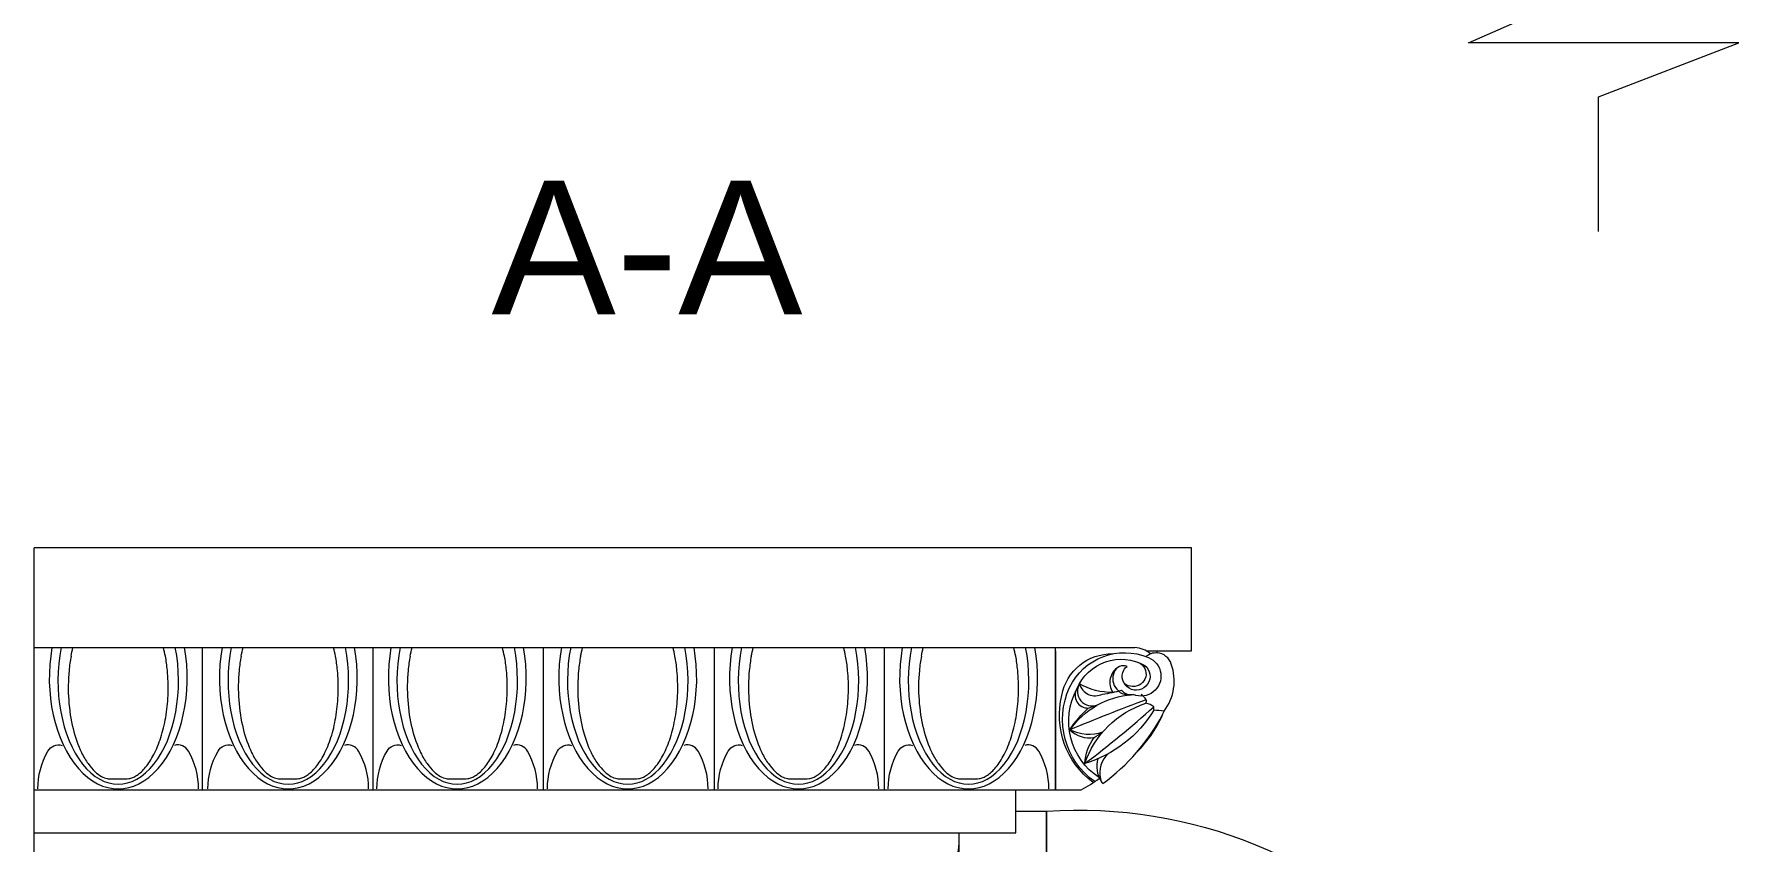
# Model space of a CAD drawing. Header units: millimetres. Extents: x 542654 to 551203, y 315718 to 321804.
# Drawn here: x 550480.6 to 550959.1, y 320534.2 to 320760.9 of the extents above; entities that cross this region are included whole.
import ezdxf

# ---------------------------------------------------------------- set-up
doc = ezdxf.new("R2010")
doc.units = ezdxf.units.MM
doc.layers.add('cad-block.com', color=250, linetype='Continuous')
doc.styles.get("Standard").update_dxf_attribs({"font": 'arial.ttf'})

msp = doc.modelspace()

# ---------------------------------------------------------------- linework, layer by layer
at = {"layer": 'cad-block.com', "color": 18, "lineweight": 15, "true_color": 0x000000}
for points in [[(550919.74, 320705.55), (550919.74, 320743.29), (550959.1, 320758.51), (550883.2, 320758.51), (550919.74, 320774.57), (550919.74, 321437.95)], [(550480.63, 320122.58), (550480.63, 320616.76)], [(550805.45, 320616.76), (550480.63, 320616.76)], [(550792.76, 320587.82), (550805.45, 320587.82), (550805.45, 320616.76)], [(550480.63, 320588.76), (550789.55, 320588.76)], [(550527.9, 320548.82), (550527.9, 320588.76)], [(550575.79, 320548.82), (550575.79, 320588.76)], [(550623.64, 320548.82), (550623.64, 320588.76)], [(550671.55, 320548.82), (550671.55, 320588.76)], [(550719.28, 320548.82), (550719.28, 320588.76)], [(550767.26, 320548.82), (550767.26, 320588.76)], [(550767.35, 320548.82), (550767.35, 320587.82)], [(550767.35, 320548.82), (550767.35, 320587.3)], [(550795.85, 320587.3), (550795.85, 320587.82)], [(550480.63, 320536.81), (550756.21, 320536.81), (550756.21, 320548.82)], [(550756.21, 320542.81), (550764.79, 320542.81), (550764.79, 320177.6), (550740.27, 320177.56), (550740.27, 320536.76)]]:
    msp.add_lwpolyline(points, dxfattribs=at)
for points in [[(550491, 320586.35, -0.004555), (550491.55, 320588.76, -0.004555)], [(550517.49, 320586.35, 0.004555), (550516.94, 320588.76, 0.004555)], [(550538.73, 320586.35, -0.004555), (550539.28, 320588.76, -0.004555)], [(550565.22, 320586.35, 0.004555), (550564.67, 320588.76, 0.004555)], [(550586.15, 320586.35, -0.004555), (550586.7, 320588.76, -0.004555)], [(550612.65, 320586.35, 0.004555), (550612.09, 320588.76, 0.004555)], [(550634.01, 320586.35, -0.004555), (550634.56, 320588.76, -0.004555)], [(550660.5, 320586.35, 0.004555), (550659.95, 320588.76, 0.004555)], [(550681.91, 320586.35, -0.004555), (550682.46, 320588.76, -0.004555)], [(550708.4, 320586.35, 0.004555), (550707.85, 320588.76, 0.004555)], [(550729.65, 320586.35, -0.004555), (550730.2, 320588.76, -0.004555)], [(550756.14, 320586.35, 0.004555), (550755.59, 320588.76, 0.004555)], [(550778.3, 320551.16, -0.362063), (550771.25, 320577.54, -0.402886), (550793.37, 320585.95, -1.008251), (550789.16, 320575.58, -1.663324)], [(550793.95, 320587.03, 0.151956), (550789.55, 320588.76)], [(550792.71, 320586.21, -0.242187), (550795.85, 320587.3, -2.771797)], [(550799.8, 320584.1, 0.302528), (550795.85, 320587.3, 0.368196)], [(550769.08, 320575.33, -0.369432), (550783.41, 320587, 35.014414)], [(550779.63, 320552.21, -0.392642), (550773.32, 320577.19, -0.449158), (550792.35, 320583.77, -2.136045), (550792.35, 320583.77, -2.157875)], [(550784.98, 320583.29, 0.426448), (550783.36, 320576.18, -5.120728)], [(550792.35, 320583.77, -2.1), (550786.43, 320582.46, -0.16202), (550787.44, 320583.48, 0.411912), (550783.75, 320581.87, 0.622436), (550789.16, 320575.58, 2.64123)], [(550790.61, 320584.59, -0.837338), (550788.95, 320577.84, -0.175874), (550786.59, 320578.68, 30.615089)], [(550797.78, 320570.92, 0.252245), (550799.8, 320584.1, 1.55439)], [(550783.36, 320576.18, -0.139383), (550774.01, 320578.61, 0.714805), (550779.12, 320572.67, -19.491564)], [(550774.01, 320578.61, 0.47574), (550780.51, 320575.73, 0.049249), (550785.78, 320576.83, 6.525653)], [(550777.79, 320550.95, -0.301421), (550769.08, 320575.33, 64.216308)], [(550780.53, 320565.03, -0.209356), (550771.34, 320565.67, -0.224027), (550788.73, 320575.55, -1.675529)], [(550792.78, 320574.13, 0.009982), (550771.34, 320565.67, 1.491744)], [(550773.32, 320577.19, 0.60065), (550776.5, 320571.79, 12.826416)], [(550794.9, 320571.18, -0.186545), (550775.53, 320556.23, -0.237086), (550792.69, 320573.12, 10.917586)], [(550783.36, 320576.18, 0.033734), (550785.78, 320576.83, 0.271828), (550789.02, 320575.59, 2.966876)], [(550792.69, 320573.12, 0.162385), (550792.78, 320574.13, 0.093288), (550791.32, 320575.58, 2.08851)], [(550797.78, 320570.92, 0.011655), (550794.9, 320571.18, 0.030515), (550794.87, 320572.13, 0.103531), (550792.69, 320573.12, 1.249098)], [(550771.34, 320565.67, -0.065185), (550776.5, 320571.79), (550779.12, 320572.67)], [(550775.53, 320556.23, 0.023314), (550794.87, 320572.13, 4.801302)], [(550782.15, 320558.99, 0.276781), (550779.9, 320551.95, 0.150188), (550780.59, 320550.58, 0.110994), (550797.36, 320569.91, 10.697262)], [(550771.34, 320565.67, 0.246553), (550778.16, 320563.53, 17.165638)], [(550775.53, 320556.23, -0.145606), (550778.16, 320563.53, -0.024567), (550780.53, 320565.03, 3.785371)], [(550481.7, 320549.09, -0.133513), (550484.53, 320559.68, -0.353138), (550488.48, 320561.32, -0.973296)], [(550526.79, 320549.09, 0.133513), (550523.96, 320559.68, 0.353138), (550520.01, 320561.32, 0.973296)], [(550529.44, 320549.09, -0.133513), (550532.26, 320559.68, -0.353138), (550536.21, 320561.32, -0.973296)], [(550574.52, 320549.09, 0.133513), (550571.7, 320559.68, 0.353138), (550567.74, 320561.32, 0.973296)], [(550576.86, 320549.09, -0.133513), (550579.68, 320559.68, -0.353138), (550583.63, 320561.32, -0.973296)], [(550621.94, 320549.09, 0.133513), (550619.12, 320559.68, 0.353138), (550615.17, 320561.32, 0.973296)], [(550624.71, 320549.09, -0.133513), (550627.53, 320559.68, -0.353138), (550631.48, 320561.32, -0.973296)], [(550669.79, 320549.09, 0.133513), (550666.97, 320559.68, 0.353138), (550663.02, 320561.32, 0.973296)], [(550672.62, 320549.09, -0.133513), (550675.44, 320559.68, -0.353138), (550679.39, 320561.32, -0.973296)], [(550717.7, 320549.09, 0.133513), (550714.88, 320559.68, 0.353138), (550710.93, 320561.32, 0.973296)], [(550720.35, 320549.09, -0.133513), (550723.18, 320559.68, -0.353138), (550727.13, 320561.32, -0.973296)], [(550765.44, 320549.09, 0.133513), (550762.62, 320559.68, 0.353138), (550758.66, 320561.32, 0.973296)], [(550780.2, 320551.11, -0.209678), (550779.28, 320557.59, -6.514822)], [(550480.63, 320548.82), (550774.53, 320548.82, 0.034658), (550779.67, 320552.11, 0.034658)], [(550764.79, 320542.81, -0.231854), (550871.93, 320499.23, -0.159994), (550918.3, 320378.2, -0.069072), (550909.88, 320284.12, -0.118638), (550869.46, 320203.23, -0.097697), (550846.36, 320184.68, -0.157319), (550812.67, 320178.91, -0.170048), (550794.89, 320188.16, -0.108692), (550775.86, 320220.05, -0.06477), (550764.79, 320284.08), (550764.79, 320542.81)], [(550734.34, 320515.96, 0.154732), (550740.27, 320536.81, -12.521731)]]:
    msp.add_lwpolyline(points, format="xyb", dxfattribs=at)
for centre, major_axis, ratio, start_param, end_param in [((550504.25, 320580.18), (0, 31.09), 0.622407, 1.291316, 4.991869), ((550504.25, 320579.42), (0, 29), 0.583332, 1.243132, 5.040053), ((550551.98, 320580.18), (0, 31.09), 0.622407, 1.291316, 4.991869), ((550551.98, 320579.42), (0, 29), 0.583332, 1.243132, 5.040053), ((550599.4, 320580.18), (0, 31.09), 0.622407, 1.291316, 4.991869), ((550599.4, 320579.42), (0, 29), 0.583332, 1.243132, 5.040053), ((550647.25, 320580.18), (0, 31.09), 0.622407, 1.291316, 4.991869), ((550647.25, 320579.42), (0, 29), 0.583332, 1.243132, 5.040053), ((550695.16, 320580.18), (0, 31.09), 0.622407, 1.291316, 4.991869), ((550695.16, 320579.42), (0, 29), 0.583332, 1.243132, 5.040053), ((550742.9, 320580.18), (0, 31.09), 0.622407, 1.291316, 4.991869), ((550742.9, 320579.42), (0, 29), 0.583332, 1.243132, 5.040053), ((550768.16, 320576.88), (28.51, 16.7), 0.832926, -1.267003, -0.819657), ((550768.16, 320576.88), (28.51, 16.7), 0.832926, 5.016248, 5.463508)]:
    msp.add_ellipse(centre, major_axis=major_axis, ratio=ratio, start_param=start_param, end_param=end_param, dxfattribs=at)
for points in [[(550491, 320586.35), (550490.76, 320585.04), (550490.57, 320583.69), (550490.18, 320579.58), (550490.15, 320576.75), (550490.53, 320571.22), (550490.95, 320568.52), (550492.19, 320563.54), (550493, 320561.26), (550494.53, 320558.14), (550495.15, 320557.09), (550496.42, 320555.31), (550497.05, 320554.57), (550498.31, 320553.38), (550498.93, 320552.93), (550500.1, 320552.29), (550500.64, 320552.09), (550501.51, 320551.91), (550501.85, 320551.88), (550506.82, 320551.89), (550507.16, 320551.94), (550507.87, 320552.11), (550508.24, 320552.24), (550509.02, 320552.62), (550509.42, 320552.86), (550510.62, 320553.74), (550511.44, 320554.54), (550513.05, 320556.61), (550513.83, 320557.87), (550515.25, 320560.78), (550515.89, 320562.43), (550516.96, 320566), (550517.39, 320567.92), (550518.01, 320571.93), (550518.2, 320574.01), (550518.31, 320578.2), (550518.24, 320580.31), (550517.91, 320583.72), (550517.73, 320585.05), (550517.49, 320586.35)], [(550538.73, 320586.35), (550538.49, 320585.04), (550538.3, 320583.69), (550537.91, 320579.58), (550537.88, 320576.75), (550538.26, 320571.22), (550538.68, 320568.52), (550539.92, 320563.54), (550540.73, 320561.26), (550542.26, 320558.14), (550542.88, 320557.09), (550544.15, 320555.31), (550544.79, 320554.57), (550546.04, 320553.38), (550546.66, 320552.93), (550547.83, 320552.29), (550548.37, 320552.09), (550549.24, 320551.91), (550549.58, 320551.88), (550554.55, 320551.89), (550554.89, 320551.94), (550555.6, 320552.11), (550555.97, 320552.24), (550556.75, 320552.62), (550557.15, 320552.86), (550558.35, 320553.74), (550559.17, 320554.54), (550560.78, 320556.61), (550561.56, 320557.87), (550562.98, 320560.78), (550563.62, 320562.43), (550564.69, 320566), (550565.12, 320567.92), (550565.74, 320571.93), (550565.93, 320574.01), (550566.04, 320578.2), (550565.97, 320580.31), (550565.64, 320583.72), (550565.46, 320585.05), (550565.22, 320586.35)], [(550586.15, 320586.35), (550585.91, 320585.04), (550585.73, 320583.69), (550585.33, 320579.58), (550585.3, 320576.75), (550585.68, 320571.22), (550586.1, 320568.52), (550587.34, 320563.54), (550588.16, 320561.26), (550589.68, 320558.14), (550590.3, 320557.09), (550591.57, 320555.31), (550592.21, 320554.57), (550593.47, 320553.38), (550594.08, 320552.93), (550595.25, 320552.29), (550595.8, 320552.09), (550596.66, 320551.91), (550597, 320551.88), (550601.97, 320551.89), (550602.31, 320551.94), (550603.03, 320552.11), (550603.4, 320552.24), (550604.17, 320552.62), (550604.57, 320552.86), (550605.77, 320553.74), (550606.6, 320554.54), (550608.2, 320556.61), (550608.99, 320557.87), (550610.41, 320560.78), (550611.04, 320562.43), (550612.11, 320566), (550612.55, 320567.92), (550613.16, 320571.93), (550613.35, 320574.01), (550613.47, 320578.2), (550613.39, 320580.31), (550613.07, 320583.72), (550612.88, 320585.05), (550612.65, 320586.35)], [(550634.01, 320586.35), (550633.77, 320585.04), (550633.58, 320583.69), (550633.19, 320579.58), (550633.15, 320576.75), (550633.54, 320571.22), (550633.96, 320568.52), (550635.19, 320563.54), (550636.01, 320561.26), (550637.53, 320558.14), (550638.16, 320557.09), (550639.42, 320555.31), (550640.06, 320554.57), (550641.32, 320553.38), (550641.94, 320552.93), (550643.1, 320552.29), (550643.65, 320552.09), (550644.52, 320551.91), (550644.86, 320551.88), (550649.83, 320551.89), (550650.17, 320551.94), (550650.88, 320552.11), (550651.25, 320552.24), (550652.02, 320552.62), (550652.43, 320552.86), (550653.63, 320553.74), (550654.45, 320554.54), (550656.06, 320556.61), (550656.84, 320557.87), (550658.26, 320560.78), (550658.9, 320562.43), (550659.97, 320566), (550660.4, 320567.92), (550661.02, 320571.93), (550661.2, 320574.01), (550661.32, 320578.2), (550661.25, 320580.31), (550660.92, 320583.72), (550660.74, 320585.05), (550660.5, 320586.35)], [(550681.91, 320586.35), (550681.67, 320585.04), (550681.49, 320583.69), (550681.09, 320579.58), (550681.06, 320576.75), (550681.44, 320571.22), (550681.86, 320568.52), (550683.1, 320563.54), (550683.92, 320561.26), (550685.44, 320558.14), (550686.06, 320557.09), (550687.33, 320555.31), (550687.97, 320554.57), (550689.23, 320553.38), (550689.84, 320552.93), (550691.01, 320552.29), (550691.56, 320552.09), (550692.42, 320551.91), (550692.76, 320551.88), (550697.73, 320551.89), (550698.07, 320551.94), (550698.79, 320552.11), (550699.16, 320552.24), (550699.93, 320552.62), (550700.33, 320552.86), (550701.53, 320553.74), (550702.36, 320554.54), (550703.96, 320556.61), (550704.75, 320557.87), (550706.17, 320560.78), (550706.8, 320562.43), (550707.87, 320566), (550708.3, 320567.92), (550708.92, 320571.93), (550709.11, 320574.01), (550709.23, 320578.2), (550709.15, 320580.31), (550708.83, 320583.72), (550708.64, 320585.05), (550708.4, 320586.35)], [(550729.65, 320586.35), (550729.41, 320585.04), (550729.22, 320583.69), (550728.83, 320579.58), (550728.8, 320576.75), (550729.18, 320571.22), (550729.6, 320568.52), (550730.84, 320563.54), (550731.65, 320561.26), (550733.18, 320558.14), (550733.8, 320557.09), (550735.07, 320555.31), (550735.7, 320554.57), (550736.96, 320553.38), (550737.58, 320552.93), (550738.75, 320552.29), (550739.29, 320552.09), (550740.16, 320551.91), (550740.5, 320551.88), (550745.47, 320551.89), (550745.81, 320551.94), (550746.52, 320552.11), (550746.89, 320552.24), (550747.67, 320552.62), (550748.07, 320552.86), (550749.27, 320553.74), (550750.09, 320554.54), (550751.7, 320556.61), (550752.48, 320557.87), (550753.9, 320560.78), (550754.54, 320562.43), (550755.61, 320566), (550756.04, 320567.92), (550756.66, 320571.93), (550756.85, 320574.01), (550756.96, 320578.2), (550756.89, 320580.31), (550756.56, 320583.72), (550756.38, 320585.05), (550756.14, 320586.35)]]:
    msp.add_open_spline(points, degree=3, knots=[4.38438, 4.38438, 4.38438, 4.38438, 4.536671, 4.536671, 4.841253, 4.841253, 5.145835, 5.145835, 5.450417, 5.450417, 5.636528, 5.636528, 5.815144, 5.815144, 5.993759, 5.993759, 6.172374, 6.172374, 6.293852, 6.293852, 6.415329, 6.415329, 6.536806, 6.536806, 6.658283, 6.658283, 6.887151, 6.887151, 7.116019, 7.116019, 7.344887, 7.344887, 7.573754, 7.573754, 7.802622, 7.802622, 8.03149, 8.03149, 8.18199, 8.18199, 8.18199, 8.18199], dxfattribs=at)

# ---------------------------------------------------------------- texts
at = {"layer": 'cad-block.com', "color": 18, "lineweight": 15, "true_color": 0x000000, "insert": (550608.99, 320719.77), "char_height": 37.5, "width": 85.8382, "attachment_point": 1}
msp.add_mtext('{\\fArial|b0|i0|c0|p34;A-A}', dxfattribs=at)

doc.saveas('drawing.dxf')
